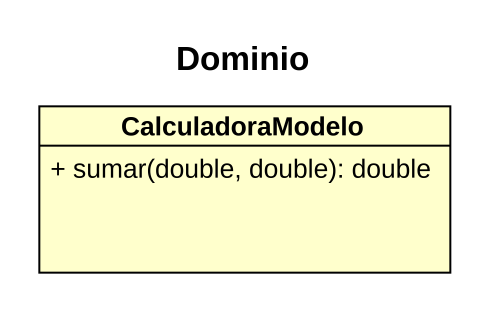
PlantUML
@startuml
title Dominio
hide circle
hide empty members
skinparam classAttributeIconSize 0
class CalculadoraModelo {
  + sumar(double, double): double
}
@enduml
